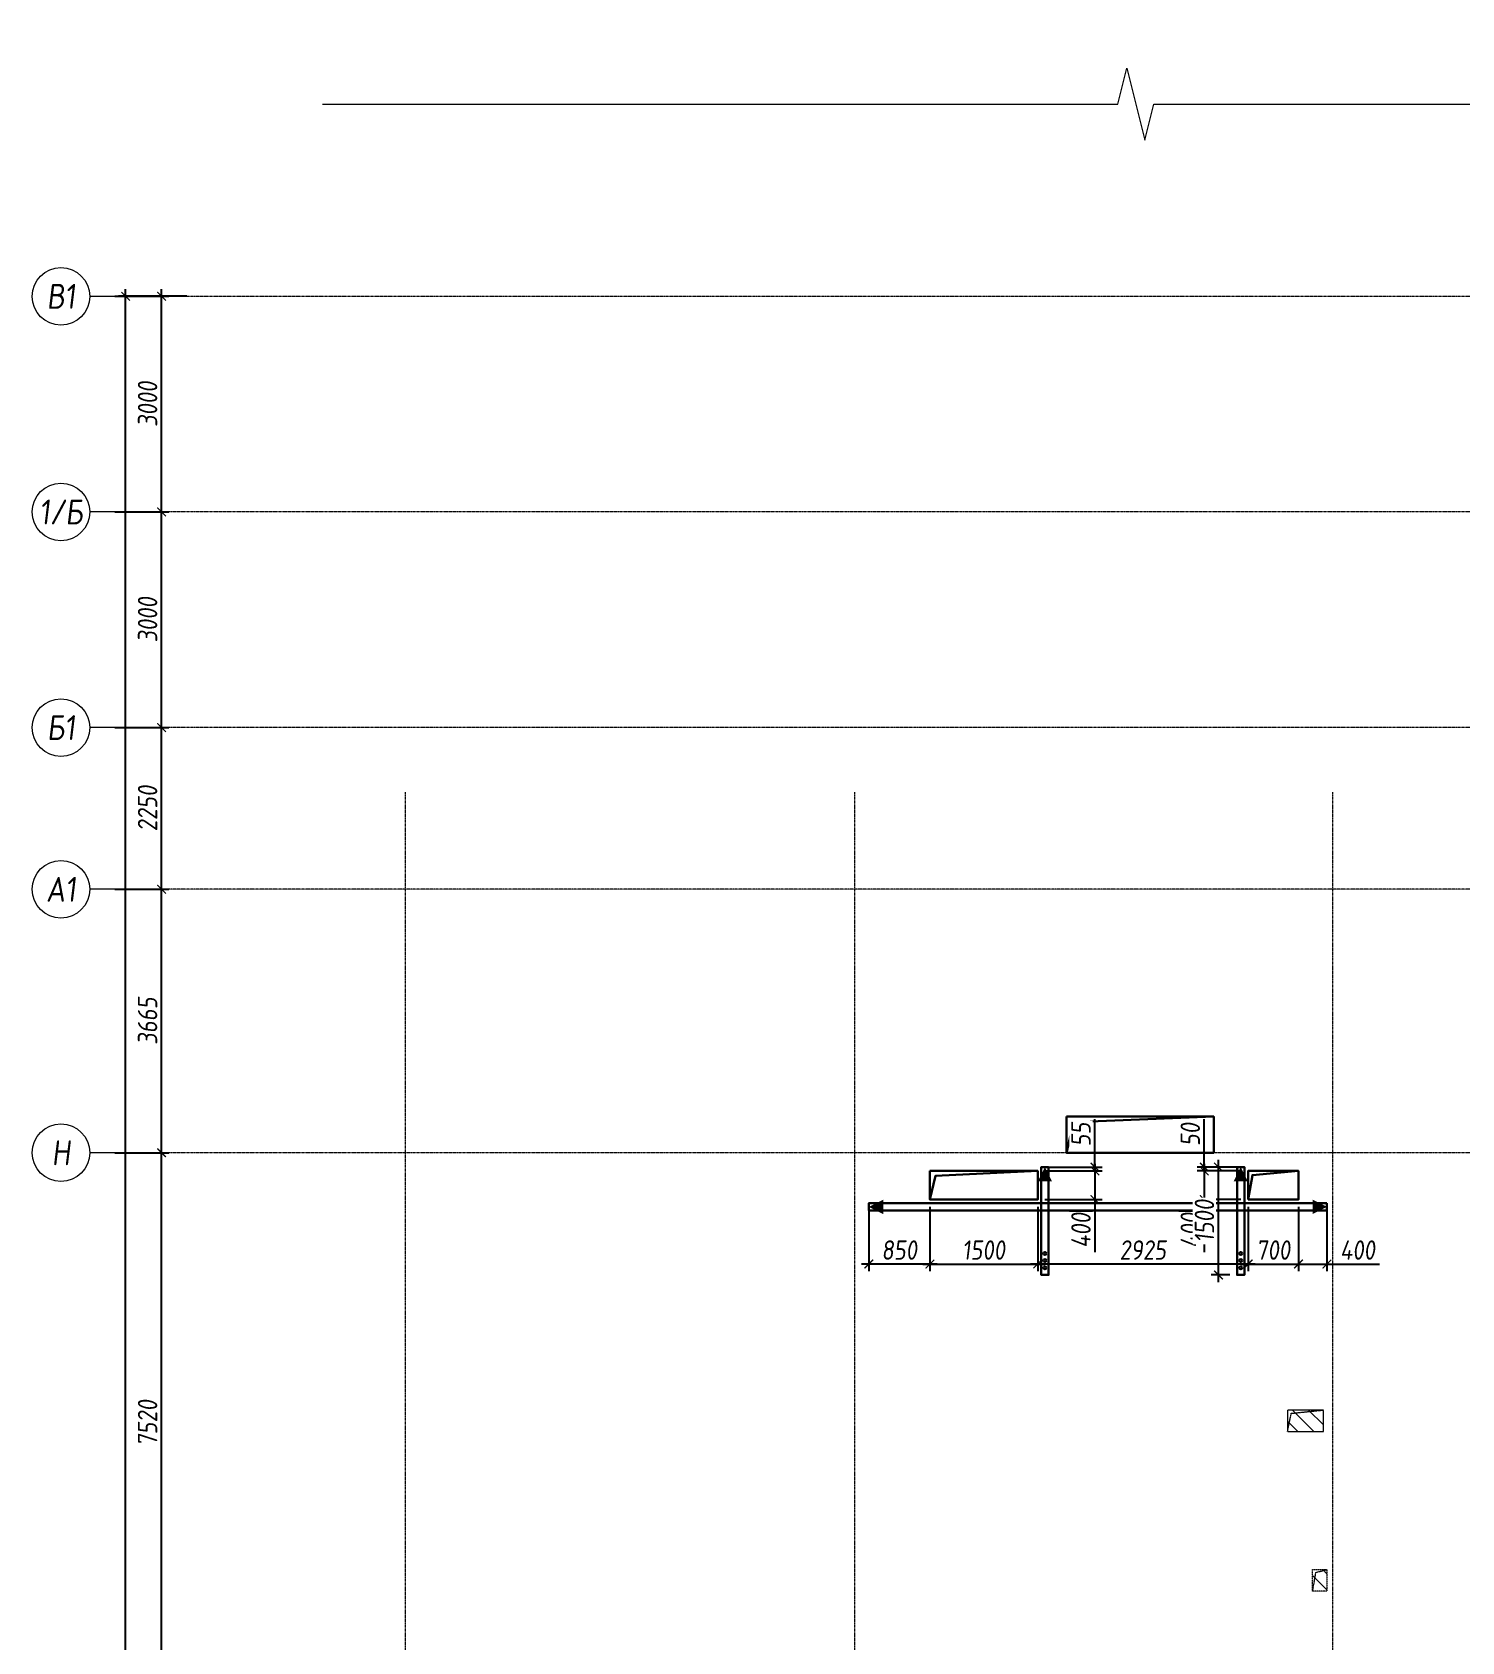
# Model space of a CAD drawing. Header units: millimetres. Extents: x -233751 to 529254, y -907864 to 285890.
# Drawn here: x 52882 to 72773, y 75881 to 98276 of the extents above; entities that cross this region are included whole.
import ezdxf
from ezdxf.enums import TextEntityAlignment as Align

# ---------------------------------------------------------------- set-up
doc = ezdxf.new("R2010")
doc.units = ezdxf.units.MM
doc.linetypes.add('ADSK_Штриховая_ш2 п1', pattern=[3, 2, -1])
doc.linetypes.add('осевая', pattern=[2, 1.25, -0.25, 0.25, -0.25])
doc.layers.get('0').update_dxf_attribs({"lineweight": 30})
doc.layers.get('Defpoints').update_dxf_attribs({"lineweight": 0})
for name, color, linetype, lineweight in [('КР_Металл', 3, 'Continuous', 30), ('КР_Новые отверстия', 5, 'Continuous', 30), ('КР_Оси', 7, 'Continuous', 5), ('КР_Размеры отверстия', 7, 'Continuous', 5), ('КР_Размеры усиление', 1, 'Continuous', 5), ('КР_Сущ отверстия', 6, 'Continuous', 15), ('КР_Тонкая', 250, 'Continuous', 0)]:
    doc.layers.add(name, color=color, linetype=linetype, lineweight=lineweight)
doc.styles.add('ISOCPEUR', font='isocpeur.ttf', dxfattribs={"width": 0.85, "oblique": 7})
doc.dimstyles.new('R_100', dxfattribs={"dimtxt": 270, "dimasz": 120, "dimexe": 100, "dimexo": 100, "dimgap": 60, "dimtad": 1, "dimdec": 0, "dimrnd": 5, "dimzin": 0, "dimdsep": 46, "dimtxsty": 'ISOCPEUR', "dimblk": 'ARCHTICK', "dimcen": 0, "dimdle": 100, "dimclrd": 256, "dimclre": 256, "dimclrt": 256, "dimadec": 0, "dimazin": 0, "dimtfac": 2, "dimtdec": 0, "dimtmove": 0, "dimatfit": 3, "dimfxl": 1, "dimtvp": 3, "dimtfill": 1, "dimtolj": 1, "dimtzin": 0, "dimarcsym": 0})

# ---------------------------------------------------------------- blocks, each defined once
blk = doc.blocks.new('*U2031')
at = {"color": 0, "linetype": 'Continuous', "lineweight": -2}
blk.add_wipeout([(0, 0), (543, 0), (1087, 0), (1630, 0), (2173, 0), (2716, 0), (3260, 0), (3803, 0), (4346, 0), (4889, 0), (5433, 0), (5976, 0), (6519, 0), (7062, 0), (7606, 0), (8149, 0), (8692, 0), (9235, 0), (9779, 0), (10322, 0), (10865, 0), (10871, 25), (10878, 50), (10884, 75), (10890, 100), (10896, 125), (10903, 150), (10909, 175), (10915, 200), (10921, 225), (10928, 250), (10934, 275), (10940, 300), (10946, 325), (10953, 350), (10959, 375), (10965, 400), (10971, 425), (10978, 450), (10984, 475), (10990, 500), (11003, 450), (11015, 400), (11028, 350), (11040, 300), (11053, 250), (11065, 200), (11078, 150), (11090, 100), (11103, 50), (11115, 0), (11128, -50), (11140, -100), (11153, -150), (11165, -200), (11178, -250), (11190, -300), (11203, -350), (11215, -400), (11228, -450), (11240, -500), (11246, -475), (11253, -450), (11259, -425), (11265, -400), (11271, -375), (11278, -350), (11284, -325), (11290, -300), (11296, -275), (11303, -250), (11309, -225), (11315, -200), (11321, -175), (11328, -150), (11334, -125), (11340, -100), (11346, -75), (11353, -50), (11359, -25), (11365, 0), (11908, 0), (12452, 0), (12995, 0), (13538, 0), (14081, 0), (14625, 0), (15168, 0), (15711, 0), (16254, 0), (16798, 0), (17341, 0), (17884, 0), (18427, 0), (18971, 0), (19514, 0), (20057, 0), (20600, 0), (21144, 0), (21687, 0), (22230, 0), (22230, 1000), (0, 1000)], dxfattribs=at)
blk.add_lwpolyline([(-200, 0), (0, 0), (10865, 0), (10990, 500), (11240, -500), (11365, 0), (22230, 0), (22430, 0)], dxfattribs=at)
blk = doc.blocks.new('*U2037')
at = {"color": 0, "linetype": 'Continuous', "lineweight": -2}
blk.add_line((-74924, 0), (-75424, 0), dxfattribs=at)
at = {"color": 0, "linetype": 'ByBlock', "lineweight": -2, "ltscale": 10}
blk.add_line((0, 0), (-74924, 0), dxfattribs=at)
at = {"color": 0, "linetype": 'Continuous', "lineweight": -2}
blk.add_circle((-75824, 0), 400, dxfattribs=at)
at = {"color": 0, "linetype": 'Continuous', "lineweight": -2, "style": 'ISOCPEUR', "oblique": 7, "width": 0.856383}
blk.add_text('Н', height=347, dxfattribs=at).set_placement((-75824, 0), align=Align.MIDDLE_CENTER)
blk = doc.blocks.new('*U2038')
at = {"color": 0, "linetype": 'Continuous', "lineweight": -2}
blk.add_line((-74924, 0), (-75424, 0), dxfattribs=at)
at = {"color": 0, "linetype": 'ByBlock', "lineweight": -2, "ltscale": 10}
blk.add_line((0, 0), (-74924, 0), dxfattribs=at)
at = {"color": 0, "linetype": 'Continuous', "lineweight": -2}
blk.add_circle((-75824, 0), 400, dxfattribs=at)
at = {"color": 0, "linetype": 'Continuous', "lineweight": -2, "style": 'ISOCPEUR', "oblique": 7, "width": 0.856383}
blk.add_text('А1', height=347.4, dxfattribs=at).set_placement((-75824, 0), align=Align.MIDDLE_CENTER)
blk = doc.blocks.new('*U2039')
at = {"color": 0, "linetype": 'Continuous', "lineweight": -2}
blk.add_line((-74924, 0), (-75424, 0), dxfattribs=at)
at = {"color": 0, "linetype": 'ByBlock', "lineweight": -2, "ltscale": 10}
blk.add_line((0, 0), (-74924, 0), dxfattribs=at)
at = {"color": 0, "linetype": 'Continuous', "lineweight": -2}
blk.add_circle((-75824, 0), 400, dxfattribs=at)
at = {"color": 0, "linetype": 'Continuous', "lineweight": -2, "style": 'ISOCPEUR', "oblique": 7, "width": 0.856383}
blk.add_text('Б1', height=347.4, dxfattribs=at).set_placement((-75824, 0), align=Align.MIDDLE_CENTER)
blk = doc.blocks.new('*U2040')
at = {"color": 0, "linetype": 'Continuous', "lineweight": -2}
blk.add_line((-74924, 0), (-75424, 0), dxfattribs=at)
at = {"color": 0, "linetype": 'ByBlock', "lineweight": -2, "ltscale": 10}
blk.add_line((0, 0), (-74924, 0), dxfattribs=at)
at = {"color": 0, "linetype": 'Continuous', "lineweight": -2}
blk.add_circle((-75824, 0), 400, dxfattribs=at)
at = {"color": 0, "linetype": 'Continuous', "lineweight": -2, "style": 'ISOCPEUR', "oblique": 7, "width": 0.856383}
blk.add_text('1/Б', height=347.4, dxfattribs=at).set_placement((-75824, 0), align=Align.MIDDLE_CENTER)
blk = doc.blocks.new('*U2041')
at = {"color": 0, "linetype": 'Continuous', "lineweight": -2}
blk.add_line((-74924, 0), (-75424, 0), dxfattribs=at)
at = {"color": 0, "linetype": 'ByBlock', "lineweight": -2, "ltscale": 10}
blk.add_line((0, 0), (-74924, 0), dxfattribs=at)
at = {"color": 0, "linetype": 'Continuous', "lineweight": -2}
blk.add_circle((-75824, 0), 400, dxfattribs=at)
at = {"color": 0, "linetype": 'Continuous', "lineweight": -2, "style": 'ISOCPEUR', "oblique": 7, "width": 0.856383}
blk.add_text('В1', height=347.4, dxfattribs=at).set_placement((-75824, 0), align=Align.MIDDLE_CENTER)
blk = doc.blocks.new('*U2043')
at = {"color": 0, "linetype": 'ByBlock', "lineweight": -2, "ltscale": 10}
blk.add_line((0, 0), (0, -34307), dxfattribs=at)
blk = doc.blocks.new('*U2044')
at = {"color": 0, "linetype": 'ByBlock', "lineweight": -2, "ltscale": 10}
blk.add_line((0, 0), (0, -34307), dxfattribs=at)
blk = doc.blocks.new('*U2045')
at = {"color": 0, "linetype": 'ByBlock', "lineweight": -2, "ltscale": 10}
blk.add_line((0, 0), (0, -34307), dxfattribs=at)
blk = doc.blocks.new('_ArchTick')
at = {"color": 0, "linetype": 'ByBlock', "const_width": 0.15}
blk.add_lwpolyline([(-0.5, -0.5), (0.5, 0.5)], dxfattribs=at)
blk = doc.blocks.new('*D705')
at = {"layer": 'Defpoints', "color": 0, "transparency": 16777216}
for p in [(54182, 94601), (55134, 94601), (55184, 55206)]:
    blk.add_point(p, dxfattribs=at)
at = {"layer": 'КР_Оси', "lineweight": -2, "transparency": 16777216}
for p, q in [((55034, 94601), (54082, 94601)), ((54182, 55106), (54182, 94701)), ((55084, 55206), (54082, 55206))]:
    blk.add_line(p, q, dxfattribs=at)
at = {"layer": 'КР_Оси', "lineweight": -2, "transparency": 16777216, "xscale": 120, "yscale": 120, "zscale": 120}
for p, rotation in [((54182, 94601), 90), ((54182, 55206), 270)]:
    blk.add_blockref('_ArchTick', p, dxfattribs=dict(at, rotation=rotation))
at = {"layer": 'КР_Оси', "transparency": 16777216, "insert": (53987, 73288), "char_height": 270, "attachment_point": 5, "rotation": 90, "style": 'ISOCPEUR', "bg_fill": 3, "box_fill_scale": 1.1, "bg_fill_color": 256, "bg_fill_true_color": 13158600, "bg_fill_transparency": 0}
blk.add_mtext('\\A1;39395', dxfattribs=at)
blk = doc.blocks.new('*D710')
at = {"layer": 'Defpoints', "color": 0, "transparency": 16777216}
for p in [(53932, 82686), (54682, 82686), (53932, 75166)]:
    blk.add_point(p, dxfattribs=at)
at = {"layer": 'КР_Оси', "lineweight": -2, "transparency": 16777216}
for p, q in [((54032, 82686), (54782, 82686)), ((54682, 75066), (54682, 82786)), ((54032, 75166), (54782, 75166))]:
    blk.add_line(p, q, dxfattribs=at)
at = {"layer": 'КР_Оси', "lineweight": -2, "transparency": 16777216, "xscale": 120, "yscale": 120, "zscale": 120}
for p, rotation in [((54682, 82686), 90), ((54682, 75166), 270)]:
    blk.add_blockref('_ArchTick', p, dxfattribs=dict(at, rotation=rotation))
at = {"layer": 'КР_Оси', "transparency": 16777216, "insert": (54487, 78926), "char_height": 270, "attachment_point": 5, "rotation": 90, "style": 'ISOCPEUR', "bg_fill": 3, "box_fill_scale": 1.1, "bg_fill_color": 256, "bg_fill_true_color": 13158600, "bg_fill_transparency": 0}
blk.add_mtext('\\A1;7520', dxfattribs=at)
blk = doc.blocks.new('*D711')
at = {"layer": 'Defpoints', "color": 0, "transparency": 16777216}
for p in [(53932, 86351), (54682, 86351), (53932, 82686)]:
    blk.add_point(p, dxfattribs=at)
at = {"layer": 'КР_Оси', "lineweight": -2, "transparency": 16777216}
for p, q in [((54682, 82586), (54682, 86451)), ((54032, 86351), (54782, 86351)), ((54032, 82686), (54782, 82686))]:
    blk.add_line(p, q, dxfattribs=at)
at = {"layer": 'КР_Оси', "lineweight": -2, "transparency": 16777216, "xscale": 120, "yscale": 120, "zscale": 120}
for p, rotation in [((54682, 86351), 90), ((54682, 82686), 270)]:
    blk.add_blockref('_ArchTick', p, dxfattribs=dict(at, rotation=rotation))
at = {"layer": 'КР_Оси', "transparency": 16777216, "insert": (54487, 84518), "char_height": 270, "attachment_point": 5, "rotation": 90, "style": 'ISOCPEUR', "bg_fill": 3, "box_fill_scale": 1.1, "bg_fill_color": 256, "bg_fill_true_color": 13158600, "bg_fill_transparency": 0}
blk.add_mtext('\\A1;3665', dxfattribs=at)
blk = doc.blocks.new('*D712')
at = {"layer": 'Defpoints', "color": 0, "transparency": 16777216}
for p in [(53932, 88601), (54682, 88601), (53932, 86351)]:
    blk.add_point(p, dxfattribs=at)
at = {"layer": 'КР_Оси', "lineweight": -2, "transparency": 16777216}
for p, q in [((54682, 86251), (54682, 88701)), ((54032, 88601), (54782, 88601)), ((54032, 86351), (54782, 86351))]:
    blk.add_line(p, q, dxfattribs=at)
at = {"layer": 'КР_Оси', "lineweight": -2, "transparency": 16777216, "xscale": 120, "yscale": 120, "zscale": 120}
for p, rotation in [((54682, 88601), 90), ((54682, 86351), 270)]:
    blk.add_blockref('_ArchTick', p, dxfattribs=dict(at, rotation=rotation))
at = {"layer": 'КР_Оси', "transparency": 16777216, "insert": (54487, 87476), "char_height": 270, "attachment_point": 5, "rotation": 90, "style": 'ISOCPEUR', "bg_fill": 3, "box_fill_scale": 1.1, "bg_fill_color": 256, "bg_fill_true_color": 13158600, "bg_fill_transparency": 0}
blk.add_mtext('\\A1;2250', dxfattribs=at)
blk = doc.blocks.new('*D713')
at = {"layer": 'Defpoints', "color": 0, "transparency": 16777216}
for p in [(53932, 91601), (54682, 91601), (53932, 88601)]:
    blk.add_point(p, dxfattribs=at)
at = {"layer": 'КР_Оси', "lineweight": -2, "transparency": 16777216}
for p, q in [((54032, 91601), (54782, 91601)), ((54682, 88501), (54682, 91701)), ((54032, 88601), (54782, 88601))]:
    blk.add_line(p, q, dxfattribs=at)
at = {"layer": 'КР_Оси', "lineweight": -2, "transparency": 16777216, "xscale": 120, "yscale": 120, "zscale": 120}
for p, rotation in [((54682, 91601), 90), ((54682, 88601), 270)]:
    blk.add_blockref('_ArchTick', p, dxfattribs=dict(at, rotation=rotation))
at = {"layer": 'КР_Оси', "transparency": 16777216, "insert": (54487, 90101), "char_height": 270, "attachment_point": 5, "rotation": 90, "style": 'ISOCPEUR', "bg_fill": 3, "box_fill_scale": 1.1, "bg_fill_color": 256, "bg_fill_true_color": 13158600, "bg_fill_transparency": 0}
blk.add_mtext('\\A1;3000', dxfattribs=at)
blk = doc.blocks.new('*D714')
at = {"layer": 'Defpoints', "color": 0, "transparency": 16777216}
for p in [(53932, 94601), (54682, 94601), (53932, 91601)]:
    blk.add_point(p, dxfattribs=at)
at = {"layer": 'КР_Оси', "lineweight": -2, "transparency": 16777216}
for p, q in [((54032, 94601), (54782, 94601)), ((54682, 91501), (54682, 94701)), ((54032, 91601), (54782, 91601))]:
    blk.add_line(p, q, dxfattribs=at)
at = {"layer": 'КР_Оси', "lineweight": -2, "transparency": 16777216, "xscale": 120, "yscale": 120, "zscale": 120}
for p, rotation in [((54682, 94601), 90), ((54682, 91601), 270)]:
    blk.add_blockref('_ArchTick', p, dxfattribs=dict(at, rotation=rotation))
at = {"layer": 'КР_Оси', "transparency": 16777216, "insert": (54487, 93101), "char_height": 270, "attachment_point": 5, "rotation": 90, "style": 'ISOCPEUR', "bg_fill": 3, "box_fill_scale": 1.1, "bg_fill_color": 256, "bg_fill_true_color": 13158600, "bg_fill_transparency": 0}
blk.add_mtext('\\A1;3000', dxfattribs=at)
blk = doc.blocks.new('*D955')
at = {"layer": 'Defpoints', "color": 0, "transparency": 16777216}
for p in [(65372, 82033), (66872, 82033), (66872, 81137)]:
    blk.add_point(p, dxfattribs=at)
at = {"layer": 'КР_Размеры отверстия', "lineweight": -2, "transparency": 16777216}
for p, q in [((65372, 81933), (65372, 81037)), ((66872, 81933), (66872, 81037)), ((65272, 81137), (66972, 81137))]:
    blk.add_line(p, q, dxfattribs=at)
at = {"layer": 'КР_Размеры отверстия', "lineweight": -2, "transparency": 16777216, "xscale": 120, "yscale": 120, "zscale": 120, "rotation": 180}
blk.add_blockref('_ArchTick', (65372, 81137), dxfattribs=at)
at = {"layer": 'КР_Размеры отверстия', "lineweight": -2, "transparency": 16777216, "xscale": 120, "yscale": 120, "zscale": 120}
blk.add_blockref('_ArchTick', (66872, 81137), dxfattribs=at)
at = {"layer": 'КР_Размеры отверстия', "transparency": 16777216, "insert": (66122, 81332), "char_height": 270, "attachment_point": 5, "style": 'ISOCPEUR', "bg_fill": 3, "box_fill_scale": 1.1, "bg_fill_color": 256, "bg_fill_true_color": 13158600, "bg_fill_transparency": 0}
blk.add_mtext('\\A1;1500', dxfattribs=at)
blk = doc.blocks.new('*D956')
at = {"layer": 'Defpoints', "color": 0, "transparency": 16777216}
for p in [(66872, 82033), (69800, 82033), (66872, 81137)]:
    blk.add_point(p, dxfattribs=at)
at = {"layer": 'КР_Размеры отверстия', "lineweight": -2, "transparency": 16777216}
for p, q in [((66872, 81933), (66872, 81037)), ((69800, 81933), (69800, 81037)), ((69900, 81137), (66772, 81137))]:
    blk.add_line(p, q, dxfattribs=at)
at = {"layer": 'КР_Размеры отверстия', "lineweight": -2, "transparency": 16777216, "xscale": 120, "yscale": 120, "zscale": 120, "rotation": 180}
blk.add_blockref('_ArchTick', (66872, 81137), dxfattribs=at)
at = {"layer": 'КР_Размеры отверстия', "lineweight": -2, "transparency": 16777216, "xscale": 120, "yscale": 120, "zscale": 120}
blk.add_blockref('_ArchTick', (69800, 81137), dxfattribs=at)
at = {"layer": 'КР_Размеры отверстия', "transparency": 16777216, "insert": (68336, 81332), "char_height": 270, "attachment_point": 5, "style": 'ISOCPEUR', "bg_fill": 3, "box_fill_scale": 1.1, "bg_fill_color": 256, "bg_fill_true_color": 13158600, "bg_fill_transparency": 0}
blk.add_mtext('\\A1;2925', dxfattribs=at)
blk = doc.blocks.new('*D957')
at = {"layer": 'Defpoints', "color": 0, "transparency": 16777216}
for p in [(69800, 82033), (70500, 82033)]:
    blk.add_point(p, dxfattribs=at)
at = {"layer": 'КР_Размеры отверстия', "lineweight": -2, "transparency": 16777216}
for p, q in [((69800, 81933), (69800, 81037)), ((70500, 81933), (70500, 81037)), ((69700, 81137), (70600, 81137))]:
    blk.add_line(p, q, dxfattribs=at)
at = {"layer": 'КР_Размеры отверстия', "lineweight": -2, "transparency": 16777216, "xscale": 120, "yscale": 120, "zscale": 120, "rotation": 180}
blk.add_blockref('_ArchTick', (69800, 81137), dxfattribs=at)
at = {"layer": 'КР_Размеры отверстия', "lineweight": -2, "transparency": 16777216, "xscale": 120, "yscale": 120, "zscale": 120}
blk.add_blockref('_ArchTick', (70500, 81137), dxfattribs=at)
at = {"layer": 'КР_Размеры отверстия', "transparency": 16777216, "insert": (70150, 81332), "char_height": 270, "attachment_point": 5, "style": 'ISOCPEUR', "bg_fill": 3, "box_fill_scale": 1.1, "bg_fill_color": 256, "bg_fill_true_color": 13158600, "bg_fill_transparency": 0}
blk.add_mtext('\\A1;700', dxfattribs=at)
at = {"layer": 'Defpoints', "color": 0, "transparency": 16777216}
blk.add_point((70500, 81137), dxfattribs=at)
blk = doc.blocks.new('*D988')
at = {"layer": 'Defpoints', "color": 0, "transparency": 16777216}
for p in [(64522, 82033), (65372, 82033), (64522, 81137)]:
    blk.add_point(p, dxfattribs=at)
at = {"layer": 'КР_Размеры отверстия', "lineweight": -2, "transparency": 16777216}
for p, q in [((64522, 81933), (64522, 81037)), ((65372, 81933), (65372, 81037)), ((65472, 81137), (64422, 81137))]:
    blk.add_line(p, q, dxfattribs=at)
at = {"layer": 'КР_Размеры отверстия', "lineweight": -2, "transparency": 16777216, "xscale": 120, "yscale": 120, "zscale": 120, "rotation": 180}
blk.add_blockref('_ArchTick', (64522, 81137), dxfattribs=at)
at = {"layer": 'КР_Размеры отверстия', "lineweight": -2, "transparency": 16777216, "xscale": 120, "yscale": 120, "zscale": 120}
blk.add_blockref('_ArchTick', (65372, 81137), dxfattribs=at)
at = {"layer": 'КР_Размеры отверстия', "transparency": 16777216, "insert": (64947, 81332), "char_height": 270, "attachment_point": 5, "style": 'ISOCPEUR', "bg_fill": 3, "box_fill_scale": 1.1, "bg_fill_color": 256, "bg_fill_true_color": 13158600, "bg_fill_transparency": 0}
blk.add_mtext('\\A1;850', dxfattribs=at)
blk = doc.blocks.new('*D989')
at = {"layer": 'Defpoints', "color": 0, "transparency": 16777216}
for p in [(70500, 82033), (70897, 82033), (70897, 81137)]:
    blk.add_point(p, dxfattribs=at)
at = {"layer": 'КР_Размеры отверстия', "lineweight": -2, "transparency": 16777216}
for p, q in [((70500, 81933), (70500, 81037)), ((70897, 81933), (70897, 81037)), ((70400, 81137), (70897, 81137)), ((70897, 81137), (71630, 81137))]:
    blk.add_line(p, q, dxfattribs=at)
at = {"layer": 'КР_Размеры отверстия', "lineweight": -2, "transparency": 16777216, "xscale": 120, "yscale": 120, "zscale": 120, "rotation": 180}
blk.add_blockref('_ArchTick', (70500, 81137), dxfattribs=at)
at = {"layer": 'КР_Размеры отверстия', "lineweight": -2, "transparency": 16777216, "xscale": 120, "yscale": 120, "zscale": 120}
blk.add_blockref('_ArchTick', (70897, 81137), dxfattribs=at)
at = {"layer": 'КР_Размеры отверстия', "transparency": 16777216, "insert": (71324, 81332), "char_height": 270, "attachment_point": 5, "style": 'ISOCPEUR', "bg_fill": 3, "box_fill_scale": 1.1, "bg_fill_color": 256, "bg_fill_true_color": 13158600, "bg_fill_transparency": 0}
blk.add_mtext('\\A1;400', dxfattribs=at)
blk = doc.blocks.new('*D990')
at = {"layer": 'Defpoints', "color": 0, "transparency": 16777216}
for p in [(69800, 82433), (69190, 82033), (69800, 82033)]:
    blk.add_point(p, dxfattribs=at)
at = {"layer": 'КР_Размеры отверстия', "lineweight": -2, "transparency": 16777216}
for p, q in [((69700, 82433), (69090, 82433)), ((69190, 82533), (69190, 82033)), ((69700, 82033), (69090, 82033)), ((69190, 82033), (69190, 81301))]:
    blk.add_line(p, q, dxfattribs=at)
at = {"layer": 'КР_Размеры отверстия', "lineweight": -2, "transparency": 16777216, "xscale": 120, "yscale": 120, "zscale": 120}
for p, rotation in [((69190, 82433), 90), ((69190, 82033), 270)]:
    blk.add_blockref('_ArchTick', p, dxfattribs=dict(at, rotation=rotation))
at = {"layer": 'КР_Размеры отверстия', "transparency": 16777216, "insert": (68995, 81607), "char_height": 270, "attachment_point": 5, "rotation": 90, "style": 'ISOCPEUR', "bg_fill": 3, "box_fill_scale": 1.1, "bg_fill_color": 256, "bg_fill_true_color": 13158600, "bg_fill_transparency": 0}
blk.add_mtext('\\A1;400', dxfattribs=at)
blk = doc.blocks.new('*D991')
at = {"layer": 'Defpoints', "color": 0, "transparency": 16777216}
for p in [(69190, 82486), (69800, 82486), (69800, 82433)]:
    blk.add_point(p, dxfattribs=at)
at = {"layer": 'КР_Размеры отверстия', "lineweight": -2, "transparency": 16777216}
for p, q in [((69190, 82486), (69190, 83154)), ((69700, 82486), (69090, 82486)), ((69700, 82433), (69090, 82433)), ((69190, 82433), (69190, 82486)), ((69190, 82433), (69190, 82313))]:
    blk.add_line(p, q, dxfattribs=at)
at = {"layer": 'КР_Размеры отверстия', "lineweight": -2, "transparency": 16777216, "xscale": 120, "yscale": 120, "zscale": 120}
for p, rotation in [((69190, 82486), 270), ((69190, 82433), 90)]:
    blk.add_blockref('_ArchTick', p, dxfattribs=dict(at, rotation=rotation))
at = {"layer": 'КР_Размеры отверстия', "transparency": 16777216, "insert": (68995, 82940), "char_height": 270, "attachment_point": 5, "rotation": 90, "style": 'ISOCPEUR', "bg_fill": 3, "box_fill_scale": 1.1, "bg_fill_color": 256, "bg_fill_true_color": 13158600, "bg_fill_transparency": 0}
blk.add_mtext('\\A1;50', dxfattribs=at)
blk = doc.blocks.new('*D992')
at = {"layer": 'Defpoints', "color": 0, "transparency": 16777216}
for p in [(66872, 82486), (66872, 82432), (67669, 82486)]:
    blk.add_point(p, dxfattribs=at)
at = {"layer": 'КР_Размеры отверстия', "lineweight": -2, "transparency": 16777216}
for p, q in [((67669, 82486), (67669, 83154)), ((66972, 82486), (67769, 82486)), ((66972, 82432), (67769, 82432)), ((67669, 82432), (67669, 82486)), ((67669, 82432), (67669, 82312))]:
    blk.add_line(p, q, dxfattribs=at)
at = {"layer": 'КР_Размеры отверстия', "lineweight": -2, "transparency": 16777216, "xscale": 120, "yscale": 120, "zscale": 120}
for p, rotation in [((67669, 82486), 270), ((67669, 82432), 90)]:
    blk.add_blockref('_ArchTick', p, dxfattribs=dict(at, rotation=rotation))
at = {"layer": 'КР_Размеры отверстия', "transparency": 16777216, "insert": (67474, 82940), "char_height": 270, "attachment_point": 5, "rotation": 90, "style": 'ISOCPEUR', "bg_fill": 3, "box_fill_scale": 1.1, "bg_fill_color": 256, "bg_fill_true_color": 13158600, "bg_fill_transparency": 0}
blk.add_mtext('\\A1;55', dxfattribs=at)
blk = doc.blocks.new('*D993')
at = {"layer": 'Defpoints', "color": 0, "transparency": 16777216}
for p in [(66872, 82432), (66872, 82033), (67669, 82033)]:
    blk.add_point(p, dxfattribs=at)
at = {"layer": 'КР_Размеры отверстия', "lineweight": -2, "transparency": 16777216}
for p, q in [((66972, 82432), (67769, 82432)), ((67669, 82532), (67669, 82033)), ((66972, 82033), (67769, 82033)), ((67669, 82033), (67669, 81301))]:
    blk.add_line(p, q, dxfattribs=at)
at = {"layer": 'КР_Размеры отверстия', "lineweight": -2, "transparency": 16777216, "xscale": 120, "yscale": 120, "zscale": 120}
for p, rotation in [((67669, 82432), 90), ((67669, 82033), 270)]:
    blk.add_blockref('_ArchTick', p, dxfattribs=dict(at, rotation=rotation))
at = {"layer": 'КР_Размеры отверстия', "transparency": 16777216, "insert": (67474, 81607), "char_height": 270, "attachment_point": 5, "rotation": 90, "style": 'ISOCPEUR', "bg_fill": 3, "box_fill_scale": 1.1, "bg_fill_color": 256, "bg_fill_true_color": 13158600, "bg_fill_transparency": 0}
blk.add_mtext('\\A1;400', dxfattribs=at)
blk = doc.blocks.new('*D1281')
at = {"layer": 'Defpoints', "color": 0, "transparency": 16777216}
for p in [(69387, 82486), (69647, 82486), (69647, 80985)]:
    blk.add_point(p, dxfattribs=at)
at = {"layer": 'КР_Размеры усиление', "color": 3, "lineweight": -2, "transparency": 16777216}
for p, q in [((69547, 82486), (69287, 82486)), ((69387, 80885), (69387, 82586)), ((69547, 80985), (69287, 80985))]:
    blk.add_line(p, q, dxfattribs=at)
at = {"layer": 'КР_Размеры усиление', "color": 3, "lineweight": -2, "transparency": 16777216, "xscale": 120, "yscale": 120, "zscale": 120}
for p, rotation in [((69387, 82486), 90), ((69387, 80985), 270)]:
    blk.add_blockref('_ArchTick', p, dxfattribs=dict(at, rotation=rotation))
at = {"layer": 'КР_Размеры усиление', "color": 3, "transparency": 16777216, "insert": (69192, 81735), "char_height": 270, "attachment_point": 5, "rotation": 90, "style": 'ISOCPEUR', "bg_fill": 3, "box_fill_scale": 1.1, "bg_fill_color": 256, "bg_fill_true_color": 13158600, "bg_fill_transparency": 0}
blk.add_mtext('\\A1;1500', dxfattribs=at)

msp = doc.modelspace()

# ---------------------------------------------------------------- hatches: boundary and pattern name
at = {"layer": 'КР_Сущ отверстия'}
h = msp.add_hatch(dxfattribs=at)
h.set_pattern_fill('ANSI31', scale=50, angle=90)
h.paths.add_polyline_path([(70847.5, 79105.7), (70347.5, 79105.7), (70347.5, 78805.7), (70847.5, 78805.7)])
h = msp.add_hatch(dxfattribs=at)
h.set_pattern_fill('ANSI31', scale=50, angle=90)
h.paths.add_polyline_path([(70897.5, 76885.7), (70697.5, 76885.7), (70697.5, 76585.7), (70897.5, 76585.7)])

# ---------------------------------------------------------------- linework, layer by layer
at = {"layer": 'КР_Новые отверстия'}
for points in [[(67272.3, 83188.1), (69322.3, 83188.1), (69322.3, 82685.7), (67272.3, 82685.7)], [(65372.5, 82432.2), (66872.5, 82432.2), (66872.5, 82033.4), (65372.5, 82033.4)], [(69799.6, 82033.4), (70499.6, 82033.4), (70499.6, 82433.4), (69799.6, 82433.4)]]:
    msp.add_lwpolyline(points, close=True, dxfattribs=at)
for points in [[(67272.3, 82685.7), (67368.2, 83111.7), (69322.3, 83188.1)], [(65372.5, 82033.4), (65451.7, 82366.5), (66872.5, 82432.2)], [(69799.6, 82033.4), (69860.7, 82374.8), (70499.6, 82433.4)]]:
    msp.add_lwpolyline(points, dxfattribs=at)
at = {"layer": 'КР_Сущ отверстия', "linetype": 'ADSK_Штриховая_ш2 п1'}
msp.add_lwpolyline([(70847.5, 79105.7), (70347.5, 79105.7), (70347.5, 78805.7), (70847.5, 78805.7)], close=True, dxfattribs=at)
msp.add_lwpolyline([(70347.5, 78805.7), (70400.6, 79060.1), (70847.5, 79105.7)], dxfattribs=at)
at = {"layer": 'КР_Сущ отверстия', "linetype": 'ADSK_Штриховая_ш2 п1', "ltscale": 0.3}
msp.add_lwpolyline([(70897.5, 76585.7), (70697.5, 76585.7), (70697.5, 76885.7), (70897.5, 76885.7)], close=True, dxfattribs=at)
msp.add_lwpolyline([(70697.5, 76585.7), (70743.2, 76846.4), (70897.5, 76885.7)], dxfattribs=at)

# ---------------------------------------------------------------- block references
at = {"layer": 'КР_Оси', "linetype": 'осевая'}
for name, p in [('*U2041', (129105.9, 94600.7)), ('*U2040', (129105.9, 91600.7)), ('*U2039', (129105.9, 88600.7)), ('*U2043', (58072.5, 87701.9)), ('*U2044', (64322.5, 87701.9)), ('*U2045', (70972.5, 87701.9)), ('*U2038', (129105.9, 86350.7)), ('*U2037', (129105.9, 82685.7))]:
    msp.add_blockref(name, p, dxfattribs=at)
at = {"layer": 'КР_Тонкая'}
msp.add_blockref('*U2031', (57121, 97275.8), dxfattribs=at)

# ---------------------------------------------------------------- next in the draw order: dimensions: what is measured, and where the dimension line sits
at = {"layer": 'КР_Оси'}
dim = msp.add_linear_dim(base=(54181.6, 94600.7), p1=(55184.1, 55205.7), p2=(55134.1, 94600.7), angle=90, dimstyle='R_100', override={"dimpost": '\\X'}, dxfattribs=at)
dim.commit()
dim.dimension.update_dxf_attribs({"geometry": '*D705', "text_midpoint": (54181.6, 73287.6), "dimtype": 160})
at = {"layer": 'КР_Размеры отверстия'}
dim = msp.add_linear_dim(base=(67668.7441, 82485.6825), p1=(66872.4585, 82432.2475), p2=(66872.4585, 82485.6825), angle=90, dimstyle='R_100', override={"dimpost": '\\X'}, dxfattribs=at)
dim.commit()
dim.dimension.update_dxf_attribs({"geometry": '*D992', "text_midpoint": (67473.7441, 82939.9584)})
dim = msp.add_linear_dim(base=(66872.5, 81136.9), p1=(65372.5, 82033.4), p2=(66872.5, 82033.4), dimstyle='R_100', override={"dimpost": '\\X'}, dxfattribs=at)
dim.commit()
dim.dimension.update_dxf_attribs({"geometry": '*D955', "text_midpoint": (66122.5, 81331.9)})

# ---------------------------------------------------------------- next in the draw order: dimensions: what is measured, and where the dimension line sits
at = {"layer": 'КР_Оси'}
dim = msp.add_linear_dim(base=(54681.6, 82685.7), p1=(53931.6, 75165.7), p2=(53931.6, 82685.7), angle=90, dimstyle='R_100', override={"dimpost": '\\X'}, dxfattribs=at)
dim.commit()
dim.dimension.update_dxf_attribs({"geometry": '*D710', "text_midpoint": (54486.6, 78925.7)})
at = {"layer": 'КР_Размеры отверстия'}
for base, p1, p2, picture, middle in [((64522.5, 81136.9), (65372.5, 82033.4), (64522.5, 82033.4), '*D988', (64947.5, 81331.9)), ((66872.5, 81136.9), (69799.6, 82033.4), (66872.5, 82033.4), '*D956', (68336.1, 81331.9))]:
    dim = msp.add_linear_dim(base=base, p1=p1, p2=p2, dimstyle='R_100', override={"dimpost": '\\X'}, dxfattribs=at)
    dim.commit()
    dim.dimension.update_dxf_attribs({"geometry": picture, "text_midpoint": middle})

# ---------------------------------------------------------------- next in the draw order: hatches: boundary and pattern name
at = {"layer": 'КР_Металл', "lineweight": 5}
h = msp.add_hatch(color=6, dxfattribs=at)
h.dxf.hatch_style = 1
h.paths.add_polyline_path([(64522.5, 81932.4), (64722.5, 82032.4), (64722.5, 81832.4)])

# ---------------------------------------------------------------- next in the draw order: linework, layer by layer
at = {"layer": 'КР_Металл'}
msp.add_circle((66972.5, 81084.8), 20, dxfattribs=at)

# ---------------------------------------------------------------- next in the draw order: dimensions: what is measured, and where the dimension line sits
at = {"layer": 'КР_Оси'}
dim = msp.add_linear_dim(base=(54681.6, 86350.7), p1=(53931.6, 82685.7), p2=(53931.6, 86350.7), angle=90, dimstyle='R_100', override={"dimpost": '\\X'}, dxfattribs=at)
dim.commit()
dim.dimension.update_dxf_attribs({"geometry": '*D711', "text_midpoint": (54486.6, 84518.2)})
at = {"layer": 'КР_Размеры отверстия'}
dim = msp.add_linear_dim(base=(67668.7, 82033.4), p1=(66872.5, 82432.2), p2=(66872.5, 82033.4), angle=90, dimstyle='R_100', override={"dimpost": '\\X'}, dxfattribs=at)
dim.commit()
dim.dimension.update_dxf_attribs({"geometry": '*D993', "text_midpoint": (67473.7, 81607.3)})
dim = msp.add_linear_dim(base=(70499.6, 81136.9), p1=(69799.6, 82033.4), p2=(70499.6, 82033.4), dimstyle='R_100', override={"dimpost": '\\X'}, dxfattribs=at)
dim.commit()
dim.dimension.update_dxf_attribs({"geometry": '*D957', "text_midpoint": (70149.6, 81331.9)})

# ---------------------------------------------------------------- next in the draw order: hatches: boundary and pattern name
at = {"layer": 'КР_Металл', "lineweight": 5}
h = msp.add_hatch(color=6, dxfattribs=at)
h.dxf.hatch_style = 1
h.paths.add_polyline_path([(66972.5, 82485.7), (67072.5, 82285.7), (66872.5, 82285.7)])

# ---------------------------------------------------------------- next in the draw order: linework, layer by layer
at = {"layer": 'КР_Металл'}
msp.add_lwpolyline([(67022.5, 82485.7), (66922.5, 82485.7), (66922.5, 80984.8), (67022.5, 80984.8)], close=True, dxfattribs=at)
for centre in [(66972.5, 81284.8), (66972.5, 81184.8), (69697.4, 81084.8)]:
    msp.add_circle(centre, 20, dxfattribs=at)

# ---------------------------------------------------------------- next in the draw order: dimensions: what is measured, and where the dimension line sits
at = {"layer": 'КР_Оси'}
dim = msp.add_linear_dim(base=(54681.6, 88600.7), p1=(53931.6, 86350.7), p2=(53931.6, 88600.7), angle=90, dimstyle='R_100', override={"dimpost": '\\X'}, dxfattribs=at)
dim.commit()
dim.dimension.update_dxf_attribs({"geometry": '*D712', "text_midpoint": (54486.6, 87475.7)})
at = {"layer": 'КР_Размеры отверстия'}
dim = msp.add_linear_dim(base=(69189.9, 82033.4), p1=(69799.6, 82433.4), p2=(69799.6, 82033.4), angle=90, dimstyle='R_100', override={"dimpost": '\\X'}, dxfattribs=at)
dim.commit()
dim.dimension.update_dxf_attribs({"geometry": '*D990', "text_midpoint": (68994.9, 81607.3)})
dim = msp.add_linear_dim(base=(70897.5, 81136.9), p1=(70499.6, 82033.4), p2=(70897.5, 82033.4), dimstyle='R_100', override={"dimpost": '\\X'}, dxfattribs=at)
dim.commit()
dim.dimension.update_dxf_attribs({"geometry": '*D989', "text_midpoint": (71323.5, 81331.9)})

# ---------------------------------------------------------------- next in the draw order: hatches: boundary and pattern name
at = {"layer": 'КР_Металл', "lineweight": 5}
h = msp.add_hatch(color=6, dxfattribs=at)
h.dxf.hatch_style = 1
h.paths.add_polyline_path([(70897.5, 81932.4), (70697.5, 82032.4), (70697.5, 81832.4)])

# ---------------------------------------------------------------- next in the draw order: linework, layer by layer
at = {"layer": 'КР_Металл', "color": 1}
msp.add_lwpolyline([(70897.5, 81982.4), (70897.5, 81882.4), (64522.5, 81882.4), (64522.5, 81982.4)], close=True, dxfattribs=at)
at = {"layer": 'КР_Металл'}
for centre in [(69697.4, 81284.8), (69697.4, 81184.8)]:
    msp.add_circle(centre, 20, dxfattribs=at)

# ---------------------------------------------------------------- next in the draw order: dimensions: what is measured, and where the dimension line sits
at = {"layer": 'КР_Оси'}
dim = msp.add_linear_dim(base=(54681.6, 91600.7), p1=(53931.6, 88600.7), p2=(53931.6, 91600.7), angle=90, dimstyle='R_100', override={"dimpost": '\\X'}, dxfattribs=at)
dim.commit()
dim.dimension.update_dxf_attribs({"geometry": '*D713', "text_midpoint": (54486.6, 90100.7)})
at = {"layer": 'КР_Размеры отверстия'}
dim = msp.add_linear_dim(base=(69189.9, 82485.7), p1=(69799.6, 82433.4), p2=(69799.6, 82485.7), angle=90, dimstyle='R_100', override={"dimpost": '\\X'}, dxfattribs=at)
dim.commit()
dim.dimension.update_dxf_attribs({"geometry": '*D991', "text_midpoint": (68994.9, 82940)})

# ---------------------------------------------------------------- next in the draw order: hatches: boundary and pattern name
at = {"layer": 'КР_Металл', "lineweight": 5}
h = msp.add_hatch(color=6, dxfattribs=at)
h.dxf.hatch_style = 1
h.paths.add_polyline_path([(69697.4, 82485.7), (69797.4, 82285.7), (69597.4, 82285.7)])

# ---------------------------------------------------------------- next in the draw order: linework, layer by layer
at = {"layer": 'КР_Металл'}
msp.add_lwpolyline([(69647.4, 82485.7), (69747.4, 82485.7), (69747.4, 80984.8), (69647.4, 80984.8)], close=True, dxfattribs=at)

# ---------------------------------------------------------------- next in the draw order: dimensions: what is measured, and where the dimension line sits
at = {"layer": 'КР_Оси'}
dim = msp.add_linear_dim(base=(54681.6, 94600.7), p1=(53931.6, 91600.7), p2=(53931.6, 94600.7), angle=90, dimstyle='R_100', override={"dimpost": '\\X'}, dxfattribs=at)
dim.commit()
dim.dimension.update_dxf_attribs({"geometry": '*D714', "text_midpoint": (54486.6, 93100.7)})

# ---------------------------------------------------------------- next in the draw order: dimensions: what is measured, and where the dimension line sits
at = {"layer": 'КР_Размеры усиление'}
dim = msp.add_aligned_dim(p1=(69647.4, 80984.8), p2=(69647.4, 82485.7), distance=260.1, dimstyle='R_100', override={"dimpost": '\\X', "dimclrd": 3, "dimclre": 3, "dimclrt": 3}, dxfattribs=at)
dim.commit()
dim.dimension.update_dxf_attribs({"geometry": '*D1281', "text_midpoint": (69192.3, 81735.2)})

doc.saveas('drawing.dxf')
